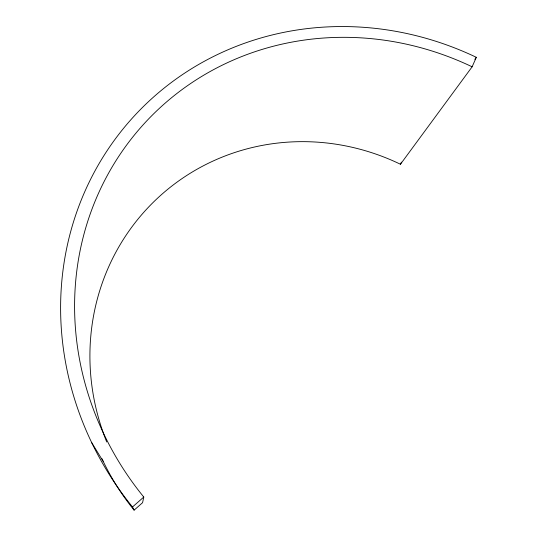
<?xml version="1.0" encoding="UTF-8"?>
<svg xmlns="http://www.w3.org/2000/svg" width="537" height="537" viewBox="0 0 537 537"><rect width="100%" height="100%" fill="white"/><g stroke="black" fill="none" stroke-linecap="round" stroke-linejoin="round"><path stroke-width="0.81" d="M134.102 510.15L132.498 506.968A309.762 290.786 44.7 0 1 118.113 135.21A309.762 290.786 44.7 0 1 476.319 57.305L472.13 66.803A296.169 277.944 44.6 0 0 129.37 141.385A296.169 277.944 44.6 0 0 143.782 497.047L142.587 502.679L134.102 510.15A237.522 227.856 50.9 0 1 101.902 458.611M106.715 441.971A227.144 217.868 50.7 0 1 156.475 199.207A227.144 217.868 50.7 0 1 400.454 164.248L401.414 162.127M474.842 59.325L476.319 57.305M400.454 164.248L472.13 66.803M132.498 506.968L143.782 497.047M91.72 442.683L103.332 461.632"/></g></svg>
